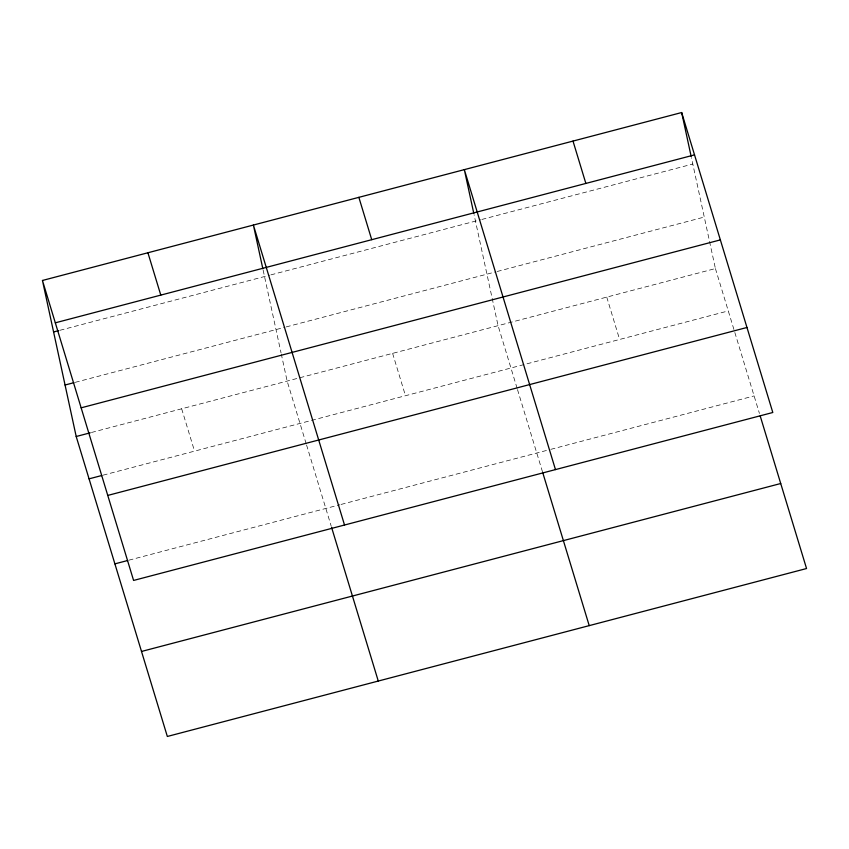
<?xml version="1.0" encoding="UTF-8"?>
<svg xmlns="http://www.w3.org/2000/svg" width="849" height="849" viewBox="0 0 849 849"><rect width="100%" height="100%" fill="white"/><g stroke="black" fill="none" stroke-linecap="round" stroke-linejoin="round"><path stroke-width="0.64" stroke-dasharray="4.25 3.18" d="M59.939 330.293L269.611 275.203M270.884 274.874L480.587 219.774M481.861 219.445L692.805 164.027M75.232 382.337L284.893 327.258M286.166 326.918L495.89 271.818M497.174 271.489L704.277 217.068M91.448 432.491L715.41 268.56L691.404 157.585M103.047 475.175L728.283 310.914M128.868 560.191L339.812 504.773M341.086 504.433L549.558 449.662M550.842 449.333L754.114 395.921M715.41 268.56L734.449 331.216M734.831 332.479L759.431 413.442M606.748 297.118L619.611 339.462M517.115 388.311L498.076 325.666L474.082 214.68M517.497 389.585L542.479 471.789M392.609 353.375L405.472 395.719M306.171 443.73L287.142 381.084L281.295 354.054M306.563 445.003L331.152 525.966M181.665 408.793L194.538 451.137M263.137 270.109L281.019 352.76"/><path stroke-width="1.27" d="M42.45 280.467L681.662 112.535L772.802 412.497L133.59 580.44L42.45 280.467L76.198 436.503L167.338 736.465L806.55 568.533L760.195 415.946M55.312 322.822L694.535 154.879M53.583 331.959L58.666 330.622M65.065 385.011L73.959 382.676M81.143 407.828L720.355 239.896M76.198 436.503L90.174 432.831M89.06 478.847L101.774 475.514M107.759 495.423L746.971 327.481M114.891 563.863L127.605 560.531M141.507 651.459L780.719 483.516M573.001 141.083L585.863 183.426M555.469 469.593L464.329 169.63L473.795 213.396M542.861 473.042L589.217 625.628M358.862 197.339L371.724 239.683M344.524 525.022L253.395 225.049L262.861 268.815M331.534 527.218L378.272 681.047M147.917 252.758L160.79 295.112M681.662 112.535L691.128 156.301"/></g></svg>
